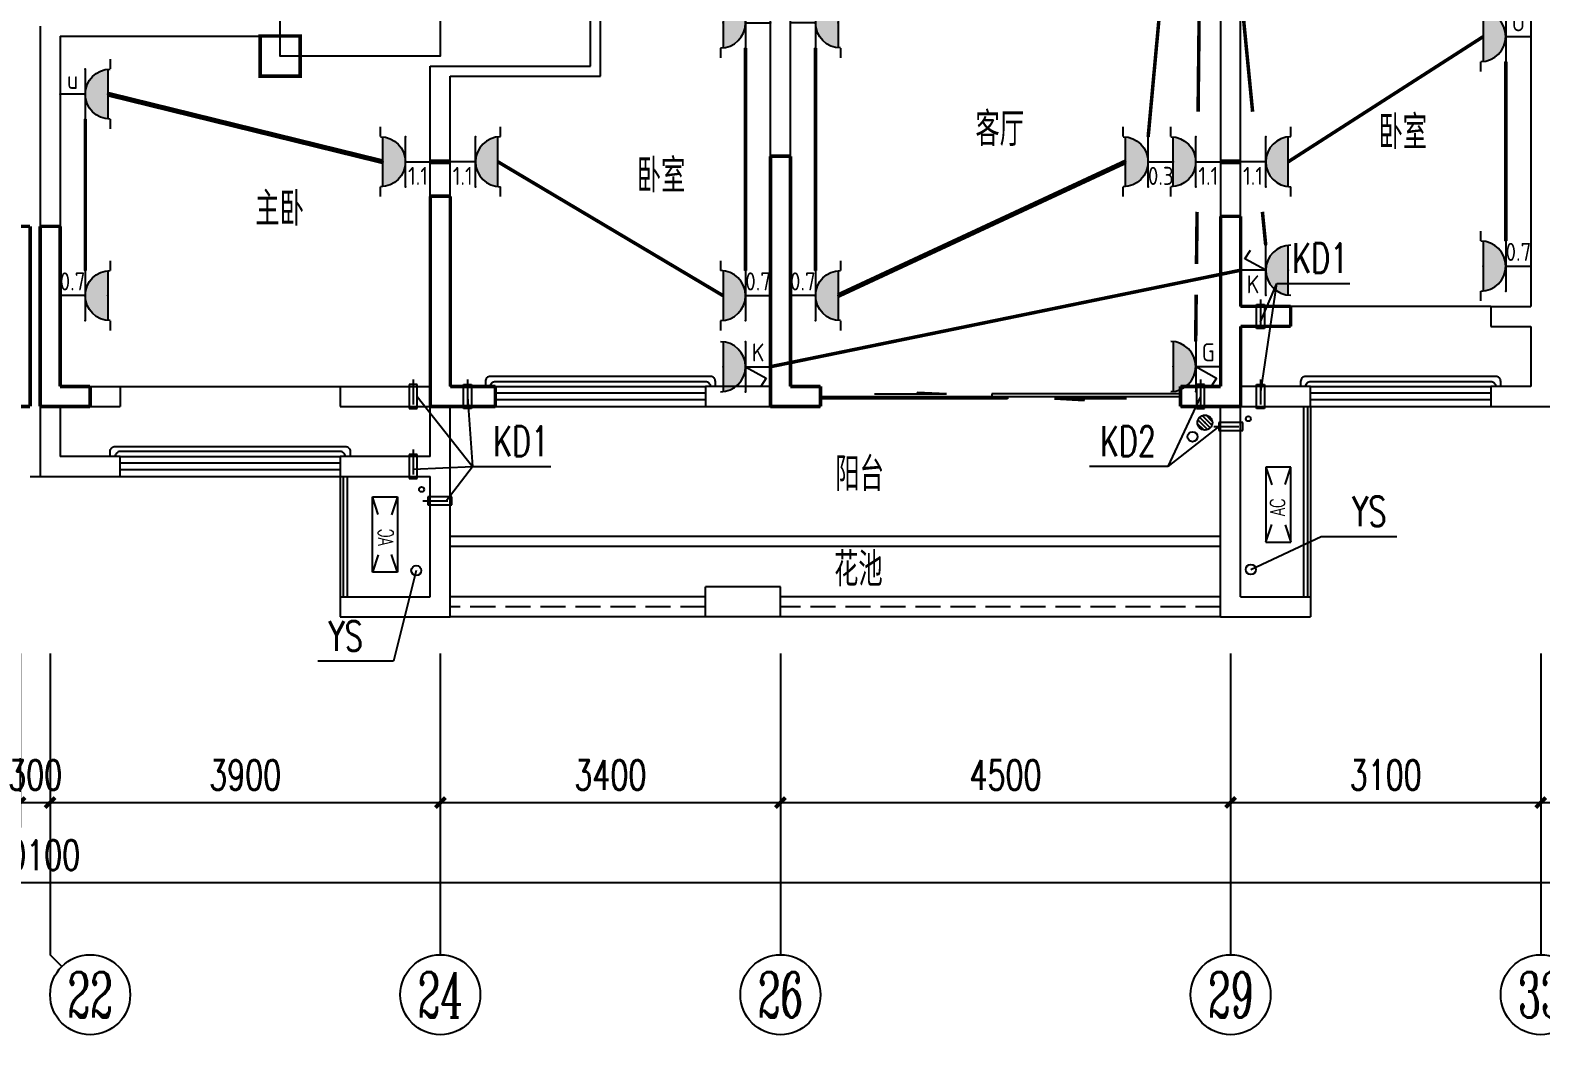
# Model space of a CAD drawing. Extents: x -993182 to -819982, y 169304 to 600104.
# Drawn here: x -954348 to -939248, y 393127 to 403162 of the extents above; entities that cross this region are included whole.
import ezdxf
from ezdxf.enums import TextEntityAlignment as Align

# ---------------------------------------------------------------- set-up
doc = ezdxf.new("R2010")
doc.units = 0
doc.header["$LTSCALE"] = 1000
doc.header["$MEASUREMENT"] = 0
doc.linetypes.add('DASH', pattern=[0.35, 0.25, -0.1])
for name, color, linetype in [('AXIS', 3, 'Continuous'), ('AXIS_TEXT', 7, 'Continuous'), ('DIM_LEAD', 3, 'Continuous'), ('EQUIP-插座', 3, 'Continuous'), ('kan', 146, 'Continuous'), ('KTIAO', 124, 'Continuous'), ('PUB_TEXT', 7, 'Continuous'), ('VPIPE-污水', 2, 'Continuous'), ('WALL', 4, 'Continuous'), ('WINDOW', 2, 'Continuous'), ('WIRE-动力控制', 5, 'TG_C'), ('WIRE-插座', 5, 'Continuous'), ('冷凝水管', 6, 'Continuous'), ('家具', 187, 'Continuous'), ('栏杆', 169, 'Continuous'), ('空调、空调洞', 66, 'Continuous'), ('面层', 215, 'Continuous')]:
    doc.layers.add(name, color=color, linetype=linetype)
doc.layers.add('RENDERING', color=125, linetype='Continuous', lineweight=13)
doc.styles.add('_ROMANC', font='romanc__.ttf', dxfattribs={"width": 0.700005})
doc.styles.add('_TCH_AXIS', font='COMPLEX', dxfattribs={"bigfont": 'GBCBIG'})
doc.styles.add('_TCH_DIM', font='SIMPLEX', dxfattribs={"bigfont": 'GBCBIG'})
doc.styles.add('_TCH_DIM_T3', font='SIMPLEX', dxfattribs={"width": 0.705882, "bigfont": 'GBCBIG'})
doc.styles.add('_TCH_LABEL', font='COMPLEX', dxfattribs={"bigfont": 'GBCBIG'})
doc.styles.add('_TEL_ATTDEF', font='GBENOR', dxfattribs={"width": 0.8, "height": 3, "bigfont": 'GBCBIG'})
doc.styles.add('COMPLEX', font='COMPLEX')
doc.styles.add('DIM_FONT', font='simplex_.ttf', dxfattribs={"width": 0.7, "bigfont": 'GBCBIG'})
doc.styles.get("Standard").update_dxf_attribs({"font": 'gbenor.shx', "bigfont": 'gbcbig.shx'})
doc.styles.add('TG_LINETYPE', font='ICED', dxfattribs={"width": 0.8, "height": 2, "bigfont": 'BZHZ'})
doc.linetypes.add('TG_C', pattern='A,2,-0.4,["C",TG_LINETYPE,S=0.1,R=0,X=-0.27,Y=-0.15],0', length=2.4)
doc.dimstyles.new('_TCH_ARCH&&100', dxfattribs={"dimtxt": 297.5, "dimasz": 100, "dimexe": 250, "dimexo": 300, "dimgap": 126.25, "dimtad": 1, "dimdec": 0, "dimzin": 0, "dimdsep": 46, "dimtxsty": '_TCH_DIM_T3', "dimblk": 'ARCHTICK', "dimcen": 0.09, "dimclrt": 7, "dimazin": 2, "dimtfac": 1, "dimtdec": 0, "dimtix": 1, "dimtmove": 2, "dimatfit": 3, "dimfxl": 0, "dimtolj": 1, "dimtzin": 0, "dimarcsym": 0})

# ---------------------------------------------------------------- blocks, each defined once
blk = doc.blocks.new('90304092557924')
at = {"layer": 'KTIAO'}
for p, q in [((-375, 125), (-198, 66)), ((-375, 125), (-375, -125)), ((375, 125), (-375, 125)), ((375, 125), (198, 66)), ((375, -125), (375, 125)), ((-203, -68), (-375, -125)), ((-375, -125), (375, -125)), ((200, -67), (375, -125))]:
    blk.add_line(p, q, dxfattribs=at)
at = {"layer": 'KTIAO', "style": '_ROMANC', "width": 0.7}
blk.add_text('AC', height=148.6, dxfattribs=at).set_placement((-113, -66))
at = {"layer": 'KTIAO', "style": 'DIM_FONT', "oblique": 0, "width": 0.6, "flags": 9}
for tag in ['XSIZE', 'YSIZE']:
    blk.add_attdef(tag, (-375, -125), '', height=0.5, dxfattribs=at)
blk = doc.blocks.new('q1')
at = {"color": 3, "const_width": 35}
blk.add_lwpolyline([(-490593, -330818), (-490593, -331218), (-490193, -331218), (-490193, -330818)], close=True, dxfattribs=at)
for points in [[(-485493, -334518), (-485493, -332018)], [(-485493, -332018), (-485293, -332018)], [(-485293, -334318), (-485293, -332018)], [(-488893, -334518), (-488893, -332418)], [(-488893, -332418), (-488693, -332418)], [(-488693, -334318), (-488693, -332418)], [(-480993, -333518), (-480993, -332618)], [(-480993, -332618), (-480793, -332618)], [(-480793, -333518), (-480793, -332618)], [(-493093, -332718), (-492893, -332718)], [(-492893, -334518), (-492893, -332718)], [(-492793, -334518), (-492793, -332718)], [(-492793, -332718), (-492593, -332718)], [(-492593, -334318), (-492593, -332718)], [(-480993, -334318), (-480993, -333518)], [(-480793, -333518), (-480293, -333518)], [(-480293, -333518), (-480293, -333718)], [(-480793, -333718), (-480293, -333718)], [(-480793, -334518), (-480793, -333718)], [(-492593, -334318), (-492293, -334318)], [(-492293, -334318), (-492293, -334518)], [(-488693, -334318), (-488243, -334318)], [(-488243, -334318), (-488243, -334518)], [(-485293, -334318), (-484993, -334318)], [(-484993, -334318), (-484993, -334518)], [(-481393, -334318), (-480993, -334318)], [(-481393, -334518), (-481393, -334318)], [(-493393, -334518), (-492893, -334518)], [(-492793, -334518), (-492293, -334518)], [(-488893, -334518), (-488243, -334518)], [(-485493, -334518), (-484993, -334518)], [(-481393, -334518), (-480793, -334518)]]:
    blk.add_lwpolyline(points, dxfattribs=at)
blk = doc.blocks.new('A$C06D6341B')
at = {"layer": '空调、空调洞', "linetype": 'DASH'}
for p, q in [((40, 0), (40, 340)), ((80, 290), (0, 290)), ((0, 290), (0, 50)), ((80, 50), (80, 290)), ((0, 50), (80, 50))]:
    blk.add_line(p, q, dxfattribs=at)
blk = doc.blocks.new('$WINLIB2D$00000001')
at = {"color": 0}
for points in [[(-0.5, 0.5), (-0.5, -0.5)], [(-0.5, 0.5), (0.5, 0.5)], [(0.5, -0.5), (0.5, 0.5)], [(0.5, 0.1667), (-0.5, 0.1667)], [(0.5, -0.1667), (-0.5, -0.1667)], [(-0.5, -0.5), (0.5, -0.5)]]:
    blk.add_lwpolyline(points, dxfattribs=at)
blk = doc.blocks.new('$DorLib2D$00000131')
at = {"color": 0, "linetype": 'Continuous'}
for p, q in [((0.15, 0.125), (0.2319, 0.1973)), ((0.2319, 0.1973), (0.2319, 0.125)), ((-0.5, 0.125), (-0.5, 0)), ((0.0192, 0.125), (-0.5, 0.125)), ((0.0192, 0), (0.0192, 0.125)), ((0.35, 0.125), (0.15, 0.125)), ((-0.5, 0), (0.0192, 0)), ((-0.024, 0), (0.5, 0)), ((-0.024, -0.125), (-0.024, 0)), ((0.5, 0), (0.5, -0.125)), ((-0.35, -0.125), (-0.15, -0.125)), ((-0.2319, -0.1973), (-0.2319, -0.125)), ((-0.15, -0.125), (-0.2319, -0.1973)), ((0.5, -0.125), (-0.024, -0.125))]:
    blk.add_line(p, q, dxfattribs=at)
blk = doc.blocks.new('_AXISO')
blk.add_circle((0, 0), 0.5)
at = {"layer": 'AXIS_TEXT', "style": 'COMPLEX', "width": 1.041667}
blk.add_attdef('A', text='', height=0.56, dxfattribs=at).set_placement((-0.25, -0.28), (0.25, -0.28), align=Align.FIT)
blk = doc.blocks.new('$lvtry$00000171')
for p, q in [((-74, 11), (-11, 74)), ((-70, -27), (27, 70)), ((-53, -53), (53, 53)), ((-27, -70), (70, 27)), ((11, -74), (74, -11))]:
    blk.add_line(p, q)
blk.add_circle((0, 0), 75)
blk.add_point((0, 0))
blk = doc.blocks.new('_ArchTick')
at = {"color": 0, "linetype": 'ByBlock', "const_width": 0.4}
blk.add_lwpolyline([(-0.5, -0.5), (0.5, 0.5)], dxfattribs=at)
blk = doc.blocks.new('*D586')
at = {"layer": 'AXIS', "color": 0, "lineweight": -2}
for p, q in [((-345509, -347382), (-345509, -349922)), ((-285409, -347382), (-285409, -349922)), ((-345509, -349672), (-285409, -349672))]:
    blk.add_line(p, q, dxfattribs=at)
at = {"layer": 'Defpoints', "color": 0}
for p in [(-345509, -347082), (-285409, -347082), (-285409, -349672)]:
    blk.add_point(p, dxfattribs=at)
at = {"layer": 'AXIS', "color": 0, "lineweight": -2, "xscale": 100, "yscale": 100, "zscale": 100, "rotation": 180}
blk.add_blockref('_ArchTick', (-345509, -349672), dxfattribs=at)
at = {"layer": 'AXIS', "color": 0, "lineweight": -2, "xscale": 100, "yscale": 100, "zscale": 100}
blk.add_blockref('_ArchTick', (-285409, -349672), dxfattribs=at)
at = {"layer": 'AXIS', "color": 7, "insert": (-315459, -349397), "char_height": 297.5, "attachment_point": 5, "style": '_TCH_DIM_T3'}
blk.add_mtext('\\A1;60100', dxfattribs=at)
blk = doc.blocks.new('*D596')
at = {"layer": 'AXIS', "color": 0, "lineweight": -2}
for p, q in [((-315609, -347382), (-315609, -349122)), ((-315309, -347382), (-315309, -349122)), ((-315609, -348872), (-315709, -348872)), ((-315609, -348872), (-315309, -348872)), ((-315309, -348872), (-315209, -348872))]:
    blk.add_line(p, q, dxfattribs=at)
at = {"layer": 'Defpoints', "color": 0}
for p in [(-315609, -347082), (-315309, -347082), (-315309, -348872)]:
    blk.add_point(p, dxfattribs=at)
at = {"layer": 'AXIS', "color": 0, "lineweight": -2, "xscale": 100, "yscale": 100, "zscale": 100}
blk.add_blockref('_ArchTick', (-315609, -348872), dxfattribs=at)
at = {"layer": 'AXIS', "color": 0, "lineweight": -2, "xscale": 100, "yscale": 100, "zscale": 100, "rotation": 180}
blk.add_blockref('_ArchTick', (-315309, -348872), dxfattribs=at)
at = {"layer": 'AXIS', "color": 7, "insert": (-315459, -348597), "char_height": 297.5, "attachment_point": 5, "style": '_TCH_DIM_T3'}
blk.add_mtext('\\A1;300', dxfattribs=at)
blk = doc.blocks.new('*D597')
at = {"layer": 'AXIS', "color": 0, "lineweight": -2}
for p, q in [((-315309, -347382), (-315309, -349122)), ((-311409, -347382), (-311409, -349122)), ((-315309, -348872), (-311409, -348872))]:
    blk.add_line(p, q, dxfattribs=at)
at = {"layer": 'Defpoints', "color": 0}
for p in [(-315309, -347082), (-311409, -347082), (-311409, -348872)]:
    blk.add_point(p, dxfattribs=at)
at = {"layer": 'AXIS', "color": 0, "lineweight": -2, "xscale": 100, "yscale": 100, "zscale": 100, "rotation": 180}
blk.add_blockref('_ArchTick', (-315309, -348872), dxfattribs=at)
at = {"layer": 'AXIS', "color": 0, "lineweight": -2, "xscale": 100, "yscale": 100, "zscale": 100}
blk.add_blockref('_ArchTick', (-311409, -348872), dxfattribs=at)
at = {"layer": 'AXIS', "color": 7, "insert": (-313359, -348597), "char_height": 297.5, "attachment_point": 5, "style": '_TCH_DIM_T3'}
blk.add_mtext('\\A1;3900', dxfattribs=at)
blk = doc.blocks.new('*D598')
at = {"layer": 'AXIS', "color": 0, "lineweight": -2}
for p, q in [((-311409, -347382), (-311409, -349122)), ((-308009, -347382), (-308009, -349122)), ((-311409, -348872), (-308009, -348872))]:
    blk.add_line(p, q, dxfattribs=at)
at = {"layer": 'Defpoints', "color": 0}
for p in [(-311409, -347082), (-308009, -347082), (-308009, -348872)]:
    blk.add_point(p, dxfattribs=at)
at = {"layer": 'AXIS', "color": 0, "lineweight": -2, "xscale": 100, "yscale": 100, "zscale": 100, "rotation": 180}
blk.add_blockref('_ArchTick', (-311409, -348872), dxfattribs=at)
at = {"layer": 'AXIS', "color": 0, "lineweight": -2, "xscale": 100, "yscale": 100, "zscale": 100}
blk.add_blockref('_ArchTick', (-308009, -348872), dxfattribs=at)
at = {"layer": 'AXIS', "color": 7, "insert": (-309709, -348597), "char_height": 297.5, "attachment_point": 5, "style": '_TCH_DIM_T3'}
blk.add_mtext('\\A1;3400', dxfattribs=at)
blk = doc.blocks.new('*D599')
at = {"layer": 'AXIS', "color": 0, "lineweight": -2}
for p, q in [((-308009, -347382), (-308009, -349122)), ((-303509, -347382), (-303509, -349122)), ((-308009, -348872), (-303509, -348872))]:
    blk.add_line(p, q, dxfattribs=at)
at = {"layer": 'Defpoints', "color": 0}
for p in [(-308009, -347082), (-303509, -347082), (-303509, -348872)]:
    blk.add_point(p, dxfattribs=at)
at = {"layer": 'AXIS', "color": 0, "lineweight": -2, "xscale": 100, "yscale": 100, "zscale": 100, "rotation": 180}
blk.add_blockref('_ArchTick', (-308009, -348872), dxfattribs=at)
at = {"layer": 'AXIS', "color": 0, "lineweight": -2, "xscale": 100, "yscale": 100, "zscale": 100}
blk.add_blockref('_ArchTick', (-303509, -348872), dxfattribs=at)
at = {"layer": 'AXIS', "color": 7, "insert": (-305759, -348597), "char_height": 297.5, "attachment_point": 5, "style": '_TCH_DIM_T3'}
blk.add_mtext('\\A1;4500', dxfattribs=at)
blk = doc.blocks.new('*D600')
at = {"layer": 'AXIS', "color": 0, "lineweight": -2}
for p, q in [((-303509, -347382), (-303509, -349122)), ((-300409, -347382), (-300409, -349122)), ((-303509, -348872), (-300409, -348872))]:
    blk.add_line(p, q, dxfattribs=at)
at = {"layer": 'Defpoints', "color": 0}
for p in [(-303509, -347082), (-300409, -347082), (-300409, -348872)]:
    blk.add_point(p, dxfattribs=at)
at = {"layer": 'AXIS', "color": 0, "lineweight": -2, "xscale": 100, "yscale": 100, "zscale": 100, "rotation": 180}
blk.add_blockref('_ArchTick', (-303509, -348872), dxfattribs=at)
at = {"layer": 'AXIS', "color": 0, "lineweight": -2, "xscale": 100, "yscale": 100, "zscale": 100}
blk.add_blockref('_ArchTick', (-300409, -348872), dxfattribs=at)
at = {"layer": 'AXIS', "color": 7, "insert": (-301959, -348597), "char_height": 297.5, "attachment_point": 5, "style": '_TCH_DIM_T3'}
blk.add_mtext('\\A1;3100', dxfattribs=at)
blk = doc.blocks.new('*D601')
at = {"layer": 'AXIS', "color": 0, "lineweight": -2}
for p, q in [((-300409, -347382), (-300409, -349122)), ((-297309, -347382), (-297309, -349122)), ((-300409, -348872), (-297309, -348872))]:
    blk.add_line(p, q, dxfattribs=at)
at = {"layer": 'Defpoints', "color": 0}
for p in [(-300409, -347082), (-297309, -347082), (-297309, -348872)]:
    blk.add_point(p, dxfattribs=at)
at = {"layer": 'AXIS', "color": 0, "lineweight": -2, "xscale": 100, "yscale": 100, "zscale": 100, "rotation": 180}
blk.add_blockref('_ArchTick', (-300409, -348872), dxfattribs=at)
at = {"layer": 'AXIS', "color": 0, "lineweight": -2, "xscale": 100, "yscale": 100, "zscale": 100}
blk.add_blockref('_ArchTick', (-297309, -348872), dxfattribs=at)
at = {"layer": 'AXIS', "color": 7, "insert": (-298859, -348597), "char_height": 297.5, "attachment_point": 5, "style": '_TCH_DIM_T3'}
blk.add_mtext('\\A1;3100', dxfattribs=at)
blk = doc.blocks.new('$equip$00003134')
h = blk.add_hatch(color=256)
h.dxf.hatch_style = 1
h.paths.add_polyline_path([(-0.498, 0.95, 0.904534), (0.497, 0.95)])
for p, q in [((0.497, 0.95), (-0.498, 0.95)), ((0.5, 0.5), (-0.5, 0.5)), ((0, 0.5), (0, 0))]:
    blk.add_line(p, q)
at = {"const_width": 0.04}
for points in [[(-0.5, 1), (-0.7, 1)], [(0.5, 1), (0.7, 1)]]:
    blk.add_lwpolyline(points, dxfattribs=at)
blk.add_arc((0, 1), 0.5, 180, 0)
for p in [(0, 0.95), (-0.5, 0.5), (0.5, 0.5), (0, 0)]:
    blk.add_point(p)
at = {"color": 7, "style": '_TCH_LABEL'}
blk.add_attdef('$TEXT$', text='', height=0.36, dxfattribs=at).set_placement((0.284, 0.247), align=Align.MIDDLE_CENTER)
at = {"color": 7, "style": '_TCH_LABEL', "flags": 1}
blk.add_attdef('A', text='', height=0.000025, dxfattribs=at).set_placement((0, 0), align=Align.MIDDLE_CENTER)
blk = doc.blocks.new('$equip$00003156')
h = blk.add_hatch(color=256)
h.dxf.hatch_style = 1
h.paths.add_polyline_path([(-0.498, 0.95, 0.904534), (0.497, 0.95)])
for p, q in [((0.497, 0.95), (-0.498, 0.95)), ((0.5, 0.5), (-0.5, 0.5)), ((0, 0.5), (-0.23, 0.084)), ((0, 0.5), (0, 0)), ((-0.23, 0.084), (-0.397, 0.193))]:
    blk.add_line(p, q)
blk.add_arc((0, 1), 0.5, 180, 0)
for p in [(0, 0.95), (-0.5, 0.5), (0.5, 0.5), (0, 0)]:
    blk.add_point(p)
at = {"color": 7, "style": '_TCH_LABEL'}
blk.add_attdef('$TEXT$', text='', height=0.36, dxfattribs=at).set_placement((0.284, 0.247), align=Align.MIDDLE_CENTER)
at = {"color": 7, "style": '_TCH_LABEL', "flags": 1}
blk.add_attdef('A', text='', height=0.000025, dxfattribs=at).set_placement((0, 0), align=Align.MIDDLE_CENTER)
blk = doc.blocks.new('5#、7#楼参照')
at = {"color": 6}
blk.add_lwpolyline([(-313008.8, -338415.6), (-311408.8, -338415.6), (-311408.8, -341415.6), (-313008.8, -341415.6)], close=True, dxfattribs=at)
blk.add_lwpolyline([(-315508.8, -345615.6), (-315408.8, -345615.6)])
for centre in [(-311648.8, -346554.8), (-303306.5, -346544.2)]:
    blk.add_circle(centre, 50, dxfattribs=at)
at = {"layer": 'AXIS'}
for p, q in [((-315308.8, -348299.2), (-315308.8, -350391.7)), ((-311408.8, -348299.2), (-311408.8, -350391.7)), ((-308008.8, -348299.2), (-308008.8, -350391.7)), ((-303508.8, -348299.2), (-303508.8, -350391.7)), ((-300408.8, -348299.2), (-300408.8, -350391.7)), ((-315191.6, -350508.8), (-315308.8, -350391.7))]:
    blk.add_line(p, q, dxfattribs=at)
at = {"layer": 'DIM_LEAD'}
for p, q in [((-303208.8, -344070.1), (-303045.8, -343686.7)), ((-303206.8, -344770.1), (-303045.8, -343686.7)), ((-303206.8, -344770.1), (-303045.8, -343686.7)), ((-303206.8, -344770.1), (-303045.8, -343686.7)), ((-303206.8, -344770.1), (-303045.8, -343686.7)), ((-303206.8, -344770.1), (-303045.8, -343686.7)), ((-303045.8, -343686.7), (-302317.1, -343686.7)), ((-311640.8, -344815.6), (-311086.5, -345515.6)), ((-311136.8, -344815.6), (-311086.5, -345515.6)), ((-303808.8, -344815.6), (-304137.5, -345515.6)), ((-303808.8, -344815.6), (-304137.5, -345515.6)), ((-303808.8, -344815.6), (-304137.5, -345515.6)), ((-303808.8, -344815.6), (-304137.5, -345515.6)), ((-303808.8, -344815.6), (-304137.5, -345515.6)), ((-303626.8, -345115.6), (-304137.5, -345515.6)), ((-311680.8, -345540.5), (-311086.5, -345515.6)), ((-311349.5, -345858.5), (-311086.5, -345515.6)), ((-311349.5, -345858.5), (-311086.5, -345515.6)), ((-311349.5, -345858.5), (-311086.5, -345515.6)), ((-311349.5, -345858.5), (-311086.5, -345515.6)), ((-311349.5, -345858.5), (-311086.5, -345515.6)), ((-311086.5, -345515.6), (-310305.6, -345515.6)), ((-304137.5, -345515.6), (-304918.4, -345515.6)), ((-303306.5, -346544.2), (-302603, -346215.6)), ((-302603, -346215.6), (-301848.5, -346215.6)), ((-311648.8, -346554.8), (-311877.1, -347461)), ((-311877.1, -347461), (-312631.6, -347461))]:
    blk.add_line(p, q, dxfattribs=at)
at = {"layer": 'kan'}
for p, q in [((-302708.8, -344915.6), (-302708.8, -346815.6)), ((-312408.8, -345615.6), (-312408.8, -346815.6))]:
    blk.add_line(p, q, dxfattribs=at)
at = {"layer": 'kan', "color": 124, "elevation": 0}
for points in [[(-303608.8, -346215.6), (-311308.8, -346215.6), (-311308.8, -346215.6)], [(-303608.8, -346315.6), (-311308.8, -346315.6)]]:
    blk.add_lwpolyline(points, dxfattribs=at)
at = {"layer": 'kan'}
for points in [[(-308758.8, -346815.6), (-311308.8, -346815.6)], [(-303608.8, -346815.6), (-308008.8, -346815.6)], [(-308758.8, -347015.6), (-311308.8, -347015.6)], [(-303608.8, -347015.6), (-308008.8, -347015.6)]]:
    blk.add_lwpolyline(points, dxfattribs=at)
at = {"layer": 'kan', "linetype": 'DASH'}
for points in [[(-308758.8, -346915.6), (-311308.8, -346915.6)], [(-303608.8, -346915.6), (-308008.8, -346915.6)]]:
    blk.add_lwpolyline(points, dxfattribs=at)
at = {"layer": 'VPIPE-污水'}
blk.add_circle((-303888.9, -345217.4, -76423.5), 50, dxfattribs=at)
at = {"layer": 'WALL'}
for p, q in [((-309908.8, -341515.6), (-309908.8, -339615.6)), ((-309808.8, -341615.6), (-309808.8, -339615.6)), ((-308108.8, -344715.6), (-308108.8, -339615.6)), ((-307908.8, -344715.6), (-307908.8, -339615.6)), ((-300508.8, -340815.6), (-300508.8, -343915.6)), ((-313008.8, -341215.6), (-313008.8, -341015.6)), ((-303608.8, -341015.6), (-303608.8, -344015.6)), ((-303408.8, -343915.6), (-303408.8, -341015.6)), ((-315408.8, -341115.6), (-315408.8, -344815.6)), ((-315208.8, -341215.6), (-313008.8, -341215.6)), ((-315208.8, -341215.6), (-315208.8, -344715.6)), ((-311508.8, -341515.6), (-309908.8, -341515.6)), ((-311508.8, -344715.6), (-311508.8, -341515.6)), ((-311308.8, -341615.6), (-309808.8, -341615.6)), ((-311308.8, -344715.6), (-311308.8, -341615.6)), ((-303408.8, -343915.6), (-302908.8, -343915.6)), ((-302908.8, -343915.6), (-302908.8, -344115.6)), ((-300908.8, -343915.6), (-300508.8, -343915.6)), ((-300908.8, -343915.6), (-300908.8, -344115.6)), ((-303608.8, -344715.6), (-303608.8, -344015.6)), ((-303408.8, -344115.6), (-302908.8, -344115.6)), ((-303408.8, -344715.6), (-303408.8, -344115.6)), ((-300908.8, -344115.6), (-300508.8, -344115.6)), ((-300508.8, -344115.6), (-300508.8, -344715.6)), ((-315208.8, -344715.6), (-314608.8, -344715.6)), ((-314608.8, -344715.6), (-314608.8, -344915.6)), ((-312408.8, -344715.6), (-311508.8, -344715.6)), ((-312408.8, -344715.6), (-312408.8, -344915.6)), ((-310858.8, -344715.6), (-311308.8, -344715.6)), ((-310858.8, -344915.6), (-310858.8, -344715.6)), ((-308108.8, -344715.6), (-308758.8, -344715.6)), ((-308758.8, -344715.6), (-308758.8, -344915.6)), ((-307608.8, -344715.6), (-307908.8, -344715.6)), ((-307608.8, -344915.6), (-307608.8, -344715.6)), ((-303608.8, -344715.6), (-304008.8, -344715.6)), ((-304008.8, -344715.6), (-304008.8, -344915.6)), ((-302708.8, -344715.6), (-303408.8, -344715.6)), ((-302708.8, -344915.6), (-302708.8, -344715.6)), ((-300508.8, -344715.6), (-300908.8, -344715.6)), ((-300908.8, -344715.6), (-300908.8, -344915.6)), ((-315408.8, -344815.6), (-315408.8, -345615.6)), ((-315208.8, -344915.6), (-314608.8, -344915.6)), ((-315208.8, -344915.6), (-315208.8, -345415.6)), ((-312408.8, -344915.6), (-311508.8, -344915.6)), ((-311508.8, -345415.6), (-311508.8, -344915.6)), ((-311308.8, -344915.6), (-310858.8, -344915.6)), ((-311308.8, -345515.6), (-311308.8, -344915.6)), ((-308758.8, -344915.6), (-308008.8, -344915.6)), ((-308008.8, -344915.6), (-307608.8, -344915.6)), ((-304008.8, -344915.6), (-303608.8, -344915.6)), ((-303608.8, -347015.6), (-303608.8, -344915.6)), ((-303408.8, -344915.6), (-302708.8, -344915.6)), ((-303408.8, -346815.6), (-303408.8, -344915.6)), ((-300908.8, -344915.6), (-300408.8, -344915.6)), ((-300408.8, -344915.6), (-299908.8, -344915.6)), ((-314608.8, -345415.6), (-315208.8, -345415.6)), ((-314608.8, -345615.6), (-314608.8, -345415.6)), ((-311508.8, -345415.6), (-312408.8, -345415.6)), ((-312408.8, -345415.6), (-312408.8, -345615.6)), ((-315408.8, -345615.6), (-314608.8, -345615.6)), ((-312408.8, -345615.6), (-311508.8, -345615.6)), ((-311508.8, -346815.6), (-311508.8, -345615.6)), ((-311308.8, -347015.6), (-311308.8, -345515.6)), ((-312408.8, -346815.6), (-311508.8, -346815.6)), ((-312408.8, -346815.6), (-312408.8, -347015.6)), ((-308008.8, -346715.6), (-308758.8, -346715.6)), ((-308758.8, -347015.6), (-308758.8, -346715.6)), ((-308008.8, -347015.6), (-308008.8, -346715.6)), ((-303408.8, -346815.6), (-302708.8, -346815.6)), ((-302708.8, -346815.6), (-302708.8, -347015.6)), ((-312408.8, -347015.6), (-311308.8, -347015.6)), ((-308008.8, -347015.6), (-308758.8, -347015.6)), ((-303608.8, -347015.6), (-302708.8, -347015.6))]:
    blk.add_line(p, q, dxfattribs=at)
at = {"layer": 'WINDOW'}
for p, q in [((-300908.8, -343915.6), (-302908.8, -343915.6)), ((-314608.8, -344715.6), (-312408.8, -344715.6))]:
    blk.add_line(p, q, dxfattribs=at)
at = {"layer": '冷凝水管'}
for centre in [(-303331.8, -345038.5, -76423.5), (-311596.1, -345744, -76423.5)]:
    blk.add_circle(centre, 25, dxfattribs=at)
at = {"layer": '栏杆'}
for p, q in [((-302778.8, -344915.6), (-302778.8, -346815.6)), ((-302738.8, -344915.6), (-302738.8, -346815.6)), ((-312378.8, -345615.6), (-312378.8, -346815.6)), ((-312338.8, -345615.6), (-312338.8, -346815.6))]:
    blk.add_line(p, q, dxfattribs=at)
for points in [[(-308658.8, -344715.6), (-308658.8, -344665.6, 0.4142136), (-308708.8, -344615.6), (-310908.8, -344615.6, 0.4142136), (-310958.8, -344665.6), (-310958.8, -344715.6)], [(-310908.8, -344715.6), (-310908.8, -344715.6, -0.4142136), (-310858.8, -344665.6), (-308758.8, -344665.6, -0.4142136), (-308708.8, -344715.6), (-308708.8, -344715.6)], [(-300808.8, -344715.6), (-300808.8, -344665.6, 0.4142136), (-300858.8, -344615.6), (-302758.8, -344615.6, 0.4142136), (-302808.8, -344665.6), (-302808.8, -344715.6)], [(-302758.8, -344715.6), (-302758.8, -344715.6, -0.4142136), (-302708.8, -344665.6), (-300908.8, -344665.6, -0.4142136), (-300858.8, -344715.6), (-300858.8, -344715.6)], [(-314708.8, -345415.6), (-314708.8, -345365.6, -0.4142136), (-314658.8, -345315.6), (-312358.8, -345315.6, -0.4142136), (-312308.8, -345365.6), (-312308.8, -345415.6)], [(-312358.8, -345415.6), (-312358.8, -345415.6, 0.4142136), (-312408.8, -345365.6), (-314608.8, -345365.6, 0.4142136), (-314658.8, -345415.6), (-314658.8, -345415.6)]]:
    blk.add_lwpolyline(points, format="xyb", dxfattribs=at)
at = {"layer": 'AXIS'}
ref = blk.add_blockref('_AXISO', (-314908.8, -350791.7), dxfattribs=dict(at, xscale=800, yscale=800, zscale=800))
ref.add_attrib('A', '22', dxfattribs={"layer": 'AXIS_TEXT', "height": 452.55, "style": '_TCH_AXIS', "width": 0.617647}).set_placement((-315135.1, -351017.9), (-314682.5, -351017.9), align=Align.FIT)
ref = blk.add_blockref('_AXISO', (-311408.8, -350791.7), dxfattribs=dict(at, xscale=800, yscale=800, zscale=800))
ref.add_attrib('A', '24', dxfattribs={"layer": 'AXIS_TEXT', "height": 452.55, "style": '_TCH_AXIS', "width": 0.583333}).set_placement((-311635.1, -351017.9), (-311182.5, -351017.9), align=Align.FIT)
ref = blk.add_blockref('_AXISO', (-308008.8, -350791.7), dxfattribs=dict(at, xscale=800, yscale=800, zscale=800))
ref.add_attrib('A', '26', dxfattribs={"layer": 'AXIS_TEXT', "height": 452.55, "style": '_TCH_AXIS', "width": 0.617647}).set_placement((-308235.1, -351017.9), (-307782.5, -351017.9), align=Align.FIT)
ref = blk.add_blockref('_AXISO', (-303508.8, -350791.7), dxfattribs=dict(at, xscale=800, yscale=800, zscale=800))
ref.add_attrib('A', '29', dxfattribs={"layer": 'AXIS_TEXT', "height": 452.55, "style": '_TCH_AXIS', "width": 0.617647}).set_placement((-303735.1, -351017.9), (-303282.5, -351017.9), align=Align.FIT)
ref = blk.add_blockref('_AXISO', (-300408.8, -350791.7), dxfattribs=dict(at, xscale=800, yscale=800, zscale=800))
ref.add_attrib('A', '33', dxfattribs={"layer": 'AXIS_TEXT', "height": 452.55, "style": '_TCH_AXIS', "width": 0.636364}).set_placement((-300635.1, -351017.9), (-300182.5, -351017.9), align=Align.FIT)
at = {"layer": 'RENDERING', "rotation": 90.00000000000001}
blk.add_blockref('90304092557924', (-303031.6, -345895.1), dxfattribs=at)
at = {"layer": 'RENDERING', "xscale": -1, "rotation": 270}
blk.add_blockref('90304092557924', (-311962.6, -346194.5), dxfattribs=at)
at = {"layer": 'WINDOW', "yscale": -200}
for name, p, xscale, zscale in [('$WINLIB2D$00000001', (-309808.8, -344815.6), 2100, 2100), ('$DorLib2D$00000131', (-305808.8, -344815.6), 3600, 3600)]:
    blk.add_blockref(name, p, dxfattribs=dict(at, xscale=xscale, zscale=zscale))
at = {"layer": 'WINDOW'}
for p, xscale, yscale, zscale, rotation in [((-301808.8, -344815.6), -1800, 200, -1800, 180), ((-313508.8, -345515.6), 2200, -200, 2200, 359.9999999999838)]:
    blk.add_blockref('$WINLIB2D$00000001', p, dxfattribs=dict(at, xscale=xscale, yscale=yscale, zscale=zscale, rotation=rotation))
at = {"layer": '家具', "rotation": 89.99999999999999}
blk.add_blockref('$lvtry$00000171', (-303765.7, -345076.3, -76423.5), dxfattribs=at)
at = {"layer": '空调、空调洞', "xscale": -1, "rotation": 180}
for p in [(-303248.8, -343845.6, -76423.5), (-311176.8, -344645.6, -76423.5), (-303248.8, -344645.6, -76423.5)]:
    blk.add_blockref('A$C06D6341B', p, dxfattribs=at)
at = {"layer": '空调、空调洞'}
for p, rotation in [((-311640.8, -344645.6, -76423.5), 180), ((-303768.8, -344645.6, -76423.5), 180), ((-303676.8, -345075.6, -76423.5), 270), ((-311640.8, -345345.6, -76423.5), 180), ((-311583.7, -345818.5), 270.0000000000065)]:
    blk.add_blockref('A$C06D6341B', p, dxfattribs=dict(at, rotation=rotation))
at = {"layer": '面层'}
blk.add_blockref('q1', (177384, -10397.2), dxfattribs=at)
at = {"layer": 'DIM_LEAD', "color": 7, "style": '_TCH_DIM', "width": 0.705882}
for s, p in [('KD1', (-302892.1, -343581.7)), ('KD1', (-310880.6, -345410.6)), ('KD2', (-304813.4, -345410.6)), ('YS', (-302293.5, -346110.6)), ('YS', (-312526.6, -347356))]:
    blk.add_text(s, height=297.5, dxfattribs=at).set_placement(p)
at = {"layer": 'AXIS'}
for p1, p2, distance, picture, middle in [((-345508.8, -347082), (-285408.8, -347082), -2589.7, '*D586', (-315458.8, -349396.7)), ((-315608.8, -347082), (-315308.8, -347082), -1789.7, '*D596', (-315458.8, -348596.7)), ((-315308.8, -347082), (-311408.8, -347082), -1789.7, '*D597', (-313358.8, -348596.7)), ((-311408.8, -347082), (-308008.8, -347082), -1789.7, '*D598', (-309708.8, -348596.7)), ((-308008.8, -347082), (-303508.8, -347082), -1789.7, '*D599', (-305758.8, -348596.7)), ((-303508.8, -347082), (-300408.8, -347082), -1789.7, '*D600', (-301958.8, -348596.7)), ((-300408.8, -347082), (-297308.8, -347082), -1789.7, '*D601', (-298858.8, -348596.7))]:
    dim = blk.add_aligned_dim(p1=p1, p2=p2, distance=distance, dimstyle='_TCH_ARCH&&100', dxfattribs=at)
    dim.commit()
    dim.dimension.update_dxf_attribs({"geometry": picture, "text_midpoint": middle})

msp = doc.modelspace()

# ---------------------------------------------------------------- linework, layer by layer
at = {"layer": 'WIRE-动力控制', "linetype": 'TG_C', "const_width": 50, "elevation": 0}
msp.add_lwpolyline([(-946273, 400511), (-943398, 401848)], dxfattribs=at)
at = {"layer": 'WIRE-插座', "linetype": 'Continuous', "elevation": 0}
for points, const_width in [([(-943173, 402098), (-942713, 407099)], 35), ([(-942674, 402348), (-942623, 407011)], 35), ([(-942533, 406473), (-942129, 402348)], 35), ([(-941773, 401848), (-939823, 403099)], 35), ([(-947198, 400761), (-947198, 402985)], 35), ([(-946498, 400761), (-946498, 402985)], 35), ([(-939598, 401056), (-939598, 402849)], 35), ([(-950348, 401848), (-950148, 401848)], 50), ([(-949673, 401848), (-947423, 400511)], 35), ([(-942448, 401848), (-942248, 401848)], 50), ([(-942690, 400828), (-942684, 401348)], 35), ([(-942031, 401348), (-941998, 401015)], 35), ([(-946948, 399801), (-942248, 400765)], 35), ([(-942698, 400053), (-942693, 400521)], 35)]:
    msp.add_lwpolyline(points, dxfattribs=dict(at, const_width=const_width))
at = {"layer": 'WIRE-插座', "linetype": 'Continuous'}
for points, const_width in [([(-953573, 402524), (-950823, 401848)], 50), ([(-953798, 400761), (-953798, 402274)], 35)]:
    msp.add_lwpolyline(points, dxfattribs=dict(at, const_width=const_width))

# ---------------------------------------------------------------- block references
at = {"layer": 'EQUIP-插座'}
ref = msp.add_blockref('$equip$00003134', (-946948, 403235, 0), dxfattribs=dict(at, xscale=500, yscale=500, zscale=500, rotation=90))
ref.add_attrib('$TEXT$', 'u', dxfattribs={"layer": '0', "color": 7, "height": 180, "style": '_TEL_ATTDEF'}).set_placement((-947072, 403377, 0), align=Align.MIDDLE_CENTER)
ref = msp.add_blockref('$equip$00003134', (-946748, 403235, 0), dxfattribs=dict(at, xscale=-500.0000000000004, yscale=500.0000000000001, zscale=500, rotation=269.9999995394175))
ref.add_attrib('$TEXT$', 'u', dxfattribs={"layer": '0', "color": 7, "height": 180, "rotation": 360, "style": '_TEL_ATTDEF'}).set_placement((-946625, 403377, 0), align=Align.MIDDLE_CENTER)
ref = msp.add_blockref('$equip$00003134', (-939348, 403099, 0), dxfattribs=dict(at, xscale=500.0000000000006, yscale=500.0000000000006, zscale=500.0000000000006, rotation=90.0000004605825))
ref.add_attrib('$TEXT$', 'U', dxfattribs={"layer": '0', "color": 7, "height": 180, "rotation": 0, "style": '_TEL_ATTDEF'}).set_placement((-939472, 403241, 0), align=Align.MIDDLE_CENTER)
ref = msp.add_blockref('$equip$00003134', (-954048, 402524), dxfattribs=dict(at, xscale=-500.0000000000005, yscale=500.0000000000001, zscale=500, rotation=269.9999995394175))
ref.add_attrib('$TEXT$', 'u', dxfattribs={"layer": '0', "color": 7, "height": 180, "rotation": 360, "style": '_TEL_ATTDEF'}).set_placement((-953925, 402666), align=Align.MIDDLE_CENTER)
ref = msp.add_blockref('$equip$00003134', (-950348, 401848, 0), dxfattribs=dict(at, xscale=-500, yscale=500, zscale=500, rotation=90.00000000379943))
ref.add_attrib('$TEXT$', '1.1', dxfattribs={"layer": '0', "color": 7, "height": 180, "rotation": 0, "style": '_TEL_ATTDEF'}).set_placement((-950472, 401707, 0), align=Align.MIDDLE_CENTER)
ref = msp.add_blockref('$equip$00003134', (-950148, 401848, 0), dxfattribs=dict(at, xscale=500, yscale=500, zscale=500, rotation=270))
ref.add_attrib('$TEXT$', '1.1', dxfattribs={"layer": '0', "color": 7, "height": 180, "style": '_TEL_ATTDEF'}).set_placement((-950025, 401707, 0), align=Align.MIDDLE_CENTER)
ref = msp.add_blockref('$equip$00003134', (-942923, 401848, 0), dxfattribs=dict(at, xscale=-500, yscale=500, zscale=500, rotation=89.99999911417834))
ref.add_attrib('$TEXT$', '0.3', dxfattribs={"layer": '0', "color": 7, "height": 180, "rotation": 360, "style": '_TEL_ATTDEF'}).set_placement((-943047, 401707, 0), align=Align.MIDDLE_CENTER)
ref = msp.add_blockref('$equip$00003134', (-942448, 401848, 0), dxfattribs=dict(at, xscale=-500, yscale=500, zscale=500, rotation=89.99999911417834))
ref.add_attrib('$TEXT$', '1.1', dxfattribs={"layer": '0', "color": 7, "height": 180, "rotation": 360, "style": '_TEL_ATTDEF'}).set_placement((-942572, 401707, 0), align=Align.MIDDLE_CENTER)
ref = msp.add_blockref('$equip$00003134', (-942248, 401848, 0), dxfattribs=dict(at, xscale=500, yscale=500, zscale=500, rotation=270))
ref.add_attrib('$TEXT$', '1.1', dxfattribs={"layer": '0', "color": 7, "height": 180, "style": '_TEL_ATTDEF'}).set_placement((-942125, 401707, 0), align=Align.MIDDLE_CENTER)
ref = msp.add_blockref('$equip$00003134', (-939348, 400806, 0), dxfattribs=dict(at, xscale=500.0000000000006, yscale=500.0000000000006, zscale=500.0000000000006, rotation=90.0000004605825))
ref.add_attrib('$TEXT$', '0.7', dxfattribs={"layer": '0', "color": 7, "height": 180, "rotation": 0, "style": '_TEL_ATTDEF'}).set_placement((-939472, 400948, 0), align=Align.MIDDLE_CENTER)
ref = msp.add_blockref('$equip$00003156', (-942248, 400765, 0), dxfattribs=dict(at, xscale=500, yscale=500, zscale=500, rotation=270))
ref.add_attrib('$TEXT$', 'K', dxfattribs={"layer": '0', "color": 7, "height": 180, "style": '_TEL_ATTDEF'}).set_placement((-942125, 400624, 0), align=Align.MIDDLE_CENTER)
ref = msp.add_blockref('$equip$00003134', (-954048, 400511), dxfattribs=dict(at, xscale=-500.0000000000005, yscale=500.0000000000001, zscale=500, rotation=269.9999995394175))
ref.add_attrib('$TEXT$', '0.7', dxfattribs={"layer": '0', "color": 7, "height": 180, "rotation": 360, "style": '_TEL_ATTDEF'}).set_placement((-953925, 400653), align=Align.MIDDLE_CENTER)
ref = msp.add_blockref('$equip$00003134', (-946948, 400511, 0), dxfattribs=dict(at, xscale=500, yscale=500, zscale=500, rotation=90))
ref.add_attrib('$TEXT$', '0.7', dxfattribs={"layer": '0', "color": 7, "height": 180, "style": '_TEL_ATTDEF'}).set_placement((-947072, 400653, 0), align=Align.MIDDLE_CENTER)
ref = msp.add_blockref('$equip$00003134', (-946748, 400511, 0), dxfattribs=dict(at, xscale=-500.0000000000004, yscale=500.0000000000001, zscale=500, rotation=269.9999995394175))
ref.add_attrib('$TEXT$', '0.7', dxfattribs={"layer": '0', "color": 7, "height": 180, "rotation": 360, "style": '_TEL_ATTDEF'}).set_placement((-946625, 400653, 0), align=Align.MIDDLE_CENTER)
ref = msp.add_blockref('$equip$00003156', (-946948, 399801, 0), dxfattribs=dict(at, xscale=500, yscale=500, zscale=500, rotation=90))
ref.add_attrib('$TEXT$', 'K', dxfattribs={"layer": '0', "color": 7, "height": 180, "style": '_TEL_ATTDEF'}).set_placement((-947072, 399943, 0), align=Align.MIDDLE_CENTER)
ref = msp.add_blockref('$equip$00003156', (-942448, 399803, 0), dxfattribs=dict(at, xscale=500, yscale=500, zscale=500, rotation=90))
ref.add_attrib('$TEXT$', 'G', dxfattribs={"layer": '0', "color": 7, "height": 180, "style": '_TEL_ATTDEF'}).set_placement((-942572, 399945, 0), align=Align.MIDDLE_CENTER)
at = {"layer": '面层'}
msp.add_blockref('5#、7#楼参照', (-638840, 744319), dxfattribs=at)

# ---------------------------------------------------------------- texts
at = {"layer": 'PUB_TEXT'}
for s, p in [('客厅', (-944900, 402005, 0)), ('卧室', (-940871, 401974, 0)), ('卧室', (-948285, 401540, 0)), ('主卧', (-952098, 401209, 0)), ('阳台', (-946300, 398559, 0)), ('花池', (-946313, 397608, 0))]:
    msp.add_text(s, height=337.6, dxfattribs=at).set_placement(p)

doc.saveas('drawing.dxf')
